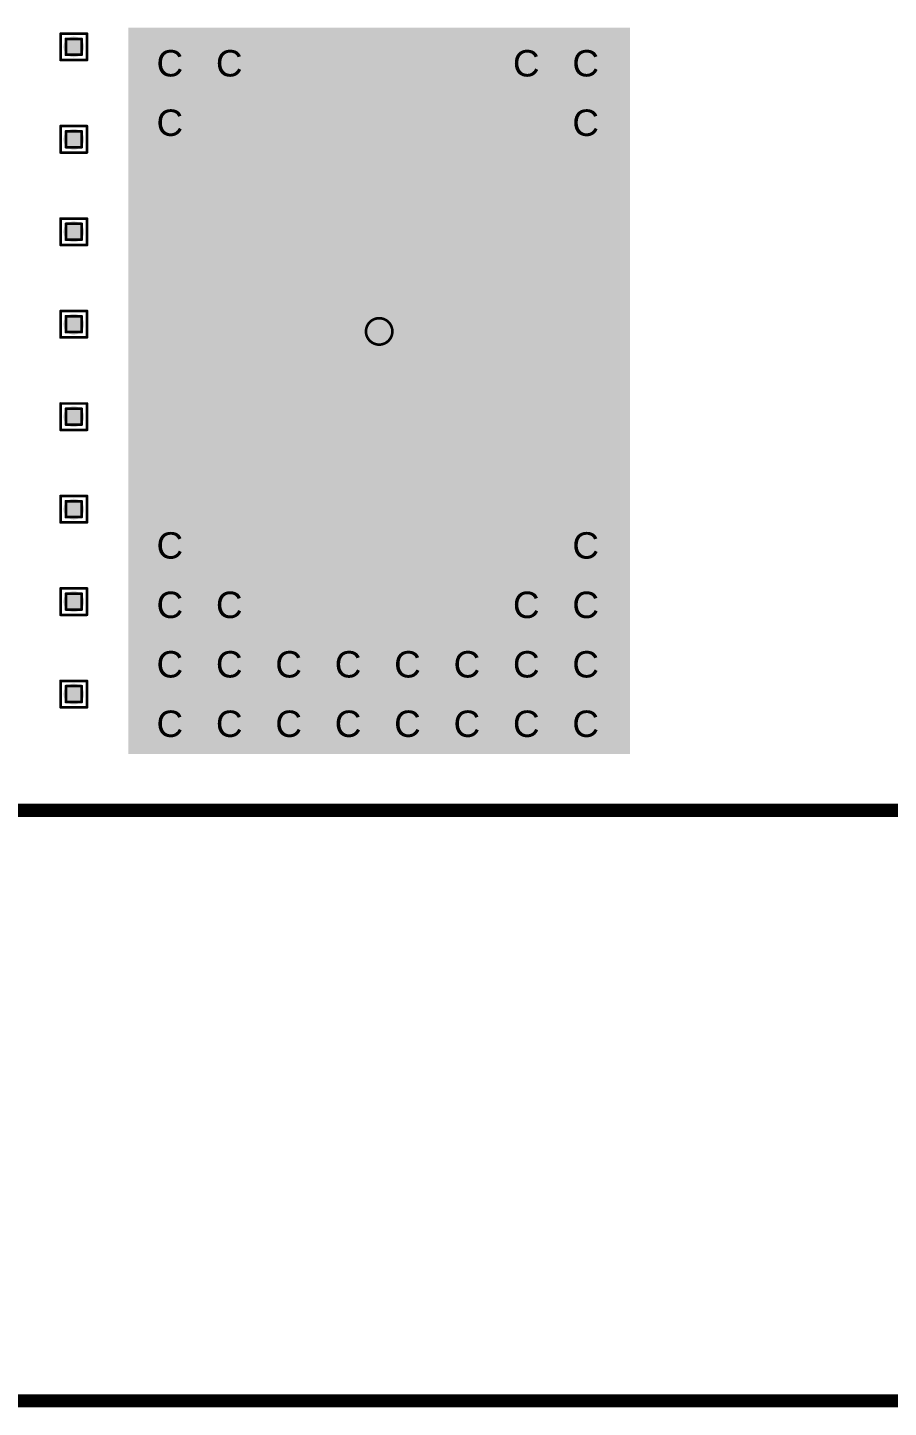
# Model space of a CAD drawing. Header units: millimetres. Extents: x -25 to 478, y -31 to 252.
# Drawn here: x 11 to 27.56, y -11.48 to 15.05 of the extents above; entities that cross this region are included whole.
import ezdxf

# ---------------------------------------------------------------- set-up
doc = ezdxf.new("R2010")
doc.units = ezdxf.units.MM
for name, color, linetype in [('DrillDrawing', 1, 'Continuous'), ('Mechanical1', 6, 'Continuous'), ('Mechanical2', 216, 'Continuous'), ('MultiLayer', 9, 'Continuous'), ('PadHoleLayer', 156, 'Continuous'), ('ViaHoleLayer', 16, 'Continuous')]:
    doc.layers.add(name, color=color, linetype=linetype)
doc.styles.add('Arial', font='', dxfattribs={"height": 0.2})
doc.styles.get('Arial').set_extended_font_data('Arial')

# ---------------------------------------------------------------- blocks, each defined once
blk = doc.blocks.new('CB35_36_CY_987')
at = {"layer": 'MultiLayer'}
blk.add_hatch(color=9, dxfattribs=at).paths.add_polyline_path([(-8.128, 4.826), (5.842, 4.826), (5.842, -4.826), (-8.128, -4.826)])
at = {"layer": 'PadHoleLayer'}
h = blk.add_hatch(color=156, dxfattribs=at)
edge = h.paths.add_edge_path()
edge.add_arc((0, 0), 2.388, 0, 360)
at = {"layer": 'ViaHoleLayer'}
h = blk.add_hatch(color=16, dxfattribs=at)
edge = h.paths.add_edge_path()
edge.add_arc((-7.493, 4.064), 0.203, 0, 360)
h = blk.add_hatch(color=16, dxfattribs=at)
edge = h.paths.add_edge_path()
edge.add_arc((-6.35, 4.064), 0.203, 0, 360)
h = blk.add_hatch(color=16, dxfattribs=at)
edge = h.paths.add_edge_path()
edge.add_arc((-5.207, 4.064), 0.203, 0, 360)
h = blk.add_hatch(color=16, dxfattribs=at)
edge = h.paths.add_edge_path()
edge.add_arc((-4.064, 4.064), 0.203, 0, 360)
h = blk.add_hatch(color=16, dxfattribs=at)
edge = h.paths.add_edge_path()
edge.add_arc((4.064, 4.064), 0.203, 0, 360)
h = blk.add_hatch(color=16, dxfattribs=at)
edge = h.paths.add_edge_path()
edge.add_arc((5.207, 4.064), 0.203, 0, 360)
h = blk.add_hatch(color=16, dxfattribs=at)
edge = h.paths.add_edge_path()
edge.add_arc((-7.493, 2.921), 0.203, 0, 360)
h = blk.add_hatch(color=16, dxfattribs=at)
edge = h.paths.add_edge_path()
edge.add_arc((-6.35, 2.921), 0.203, 0, 360)
h = blk.add_hatch(color=16, dxfattribs=at)
edge = h.paths.add_edge_path()
edge.add_arc((-5.207, 2.921), 0.203, 0, 360)
h = blk.add_hatch(color=16, dxfattribs=at)
edge = h.paths.add_edge_path()
edge.add_arc((5.207, 2.921), 0.203, 0, 360)
h = blk.add_hatch(color=16, dxfattribs=at)
edge = h.paths.add_edge_path()
edge.add_arc((-7.493, 1.778), 0.203, 0, 360)
h = blk.add_hatch(color=16, dxfattribs=at)
edge = h.paths.add_edge_path()
edge.add_arc((-6.35, 1.778), 0.203, 0, 360)
h = blk.add_hatch(color=16, dxfattribs=at)
edge = h.paths.add_edge_path()
edge.add_arc((-7.493, 0.635), 0.203, 0, 360)
h = blk.add_hatch(color=16, dxfattribs=at)
edge = h.paths.add_edge_path()
edge.add_arc((-6.35, 0.635), 0.203, 0, 360)
h = blk.add_hatch(color=16, dxfattribs=at)
edge = h.paths.add_edge_path()
edge.add_arc((-7.493, -0.508), 0.203, 0, 360)
h = blk.add_hatch(color=16, dxfattribs=at)
edge = h.paths.add_edge_path()
edge.add_arc((-6.35, -0.508), 0.203, 0, 360)
h = blk.add_hatch(color=16, dxfattribs=at)
edge = h.paths.add_edge_path()
edge.add_arc((-7.493, -1.651), 0.203, 0, 360)
h = blk.add_hatch(color=16, dxfattribs=at)
edge = h.paths.add_edge_path()
edge.add_arc((-6.35, -1.651), 0.203, 0, 360)
h = blk.add_hatch(color=16, dxfattribs=at)
edge = h.paths.add_edge_path()
edge.add_arc((-7.493, -2.794), 0.203, 0, 360)
h = blk.add_hatch(color=16, dxfattribs=at)
edge = h.paths.add_edge_path()
edge.add_arc((-6.35, -2.794), 0.203, 0, 360)
h = blk.add_hatch(color=16, dxfattribs=at)
edge = h.paths.add_edge_path()
edge.add_arc((-5.207, -2.794), 0.203, 0, 360)
h = blk.add_hatch(color=16, dxfattribs=at)
edge = h.paths.add_edge_path()
edge.add_arc((5.207, -2.794), 0.203, 0, 360)
h = blk.add_hatch(color=16, dxfattribs=at)
edge = h.paths.add_edge_path()
edge.add_arc((-7.493, -3.937), 0.203, 0, 360)
h = blk.add_hatch(color=16, dxfattribs=at)
edge = h.paths.add_edge_path()
edge.add_arc((-6.35, -3.937), 0.203, 0, 360)
h = blk.add_hatch(color=16, dxfattribs=at)
edge = h.paths.add_edge_path()
edge.add_arc((-5.207, -3.937), 0.203, 0, 360)
h = blk.add_hatch(color=16, dxfattribs=at)
edge = h.paths.add_edge_path()
edge.add_arc((-4.064, -3.937), 0.203, 0, 360)
h = blk.add_hatch(color=16, dxfattribs=at)
edge = h.paths.add_edge_path()
edge.add_arc((4.064, -3.937), 0.203, 0, 360)
h = blk.add_hatch(color=16, dxfattribs=at)
edge = h.paths.add_edge_path()
edge.add_arc((5.207, -3.937), 0.203, 0, 360)

msp = doc.modelspace()

# ---------------------------------------------------------------- hatches: boundary and pattern name
at = {"layer": 'ViaHoleLayer'}
h = msp.add_hatch(color=16, dxfattribs=at)
edge = h.paths.add_edge_path()
edge.add_arc((11.887, 14.681), 0.2, 0, 360)
h = msp.add_hatch(color=16, dxfattribs=at)
edge = h.paths.add_edge_path()
edge.add_arc((11.887, 12.903), 0.2, 0, 360)
h = msp.add_hatch(color=16, dxfattribs=at)
edge = h.paths.add_edge_path()
edge.add_arc((11.887, 11.125), 0.2, 0, 360)
h = msp.add_hatch(color=16, dxfattribs=at)
edge = h.paths.add_edge_path()
edge.add_arc((11.887, 9.347), 0.2, 0, 360)
h = msp.add_hatch(color=16, dxfattribs=at)
edge = h.paths.add_edge_path()
edge.add_arc((11.887, 7.569), 0.2, 0, 360)
h = msp.add_hatch(color=16, dxfattribs=at)
edge = h.paths.add_edge_path()
edge.add_arc((11.887, 5.791), 0.2, 0, 360)
h = msp.add_hatch(color=16, dxfattribs=at)
edge = h.paths.add_edge_path()
edge.add_arc((11.887, 4.013), 0.2, 0, 360)
h = msp.add_hatch(color=16, dxfattribs=at)
edge = h.paths.add_edge_path()
edge.add_arc((11.887, 2.235), 0.2, 0, 360)

# ---------------------------------------------------------------- linework, layer by layer
at = {"layer": 'DrillDrawing', "const_width": 0.0508}
for points in [[(11.633, 14.935), (12.141, 14.935)], [(11.633, 14.427), (11.633, 14.935)], [(11.735, 14.834), (12.04, 14.834)], [(11.735, 14.529), (11.735, 14.834)], [(12.04, 14.529), (12.04, 14.834)], [(12.141, 14.427), (12.141, 14.935)], [(11.633, 14.427), (12.141, 14.427)], [(11.735, 14.529), (12.04, 14.529)], [(11.633, 13.157), (12.141, 13.157)], [(11.633, 12.649), (11.633, 13.157)], [(11.735, 13.056), (12.04, 13.056)], [(11.735, 12.751), (11.735, 13.056)], [(12.04, 12.751), (12.04, 13.056)], [(12.141, 12.649), (12.141, 13.157)], [(11.735, 12.751), (12.04, 12.751)], [(11.633, 12.649), (12.141, 12.649)], [(11.633, 11.379), (12.141, 11.379)], [(11.633, 10.871), (11.633, 11.379)], [(11.735, 11.278), (12.04, 11.278)], [(11.735, 10.973), (11.735, 11.278)], [(12.04, 10.973), (12.04, 11.278)], [(12.141, 10.871), (12.141, 11.379)], [(11.633, 10.871), (12.141, 10.871)], [(11.735, 10.973), (12.04, 10.973)], [(11.633, 9.601), (12.141, 9.601)], [(11.633, 9.093), (11.633, 9.601)], [(12.141, 9.093), (12.141, 9.601)], [(11.735, 9.5), (12.04, 9.5)], [(11.735, 9.195), (11.735, 9.5)], [(12.04, 9.195), (12.04, 9.5)], [(11.633, 9.093), (12.141, 9.093)], [(11.735, 9.195), (12.04, 9.195)], [(11.633, 7.823), (12.141, 7.823)], [(11.633, 7.315), (11.633, 7.823)], [(11.735, 7.722), (12.04, 7.722)], [(11.735, 7.417), (11.735, 7.722)], [(12.04, 7.417), (12.04, 7.722)], [(12.141, 7.315), (12.141, 7.823)], [(11.735, 7.417), (12.04, 7.417)], [(11.633, 7.315), (12.141, 7.315)], [(11.633, 6.045), (12.141, 6.045)], [(11.633, 5.537), (11.633, 6.045)], [(11.735, 5.944), (12.04, 5.944)], [(11.735, 5.639), (11.735, 5.944)], [(12.04, 5.639), (12.04, 5.944)], [(12.141, 5.537), (12.141, 6.045)], [(11.735, 5.639), (12.04, 5.639)], [(11.633, 5.537), (12.141, 5.537)], [(11.633, 4.267), (12.141, 4.267)], [(11.633, 3.759), (11.633, 4.267)], [(12.141, 3.759), (12.141, 4.267)], [(11.735, 4.166), (12.04, 4.166)], [(11.735, 3.861), (11.735, 4.166)], [(12.04, 3.861), (12.04, 4.166)], [(11.633, 3.759), (12.141, 3.759)], [(11.735, 3.861), (12.04, 3.861)], [(11.633, 2.489), (12.141, 2.489)], [(11.633, 1.981), (11.633, 2.489)], [(11.735, 2.388), (12.04, 2.388)], [(11.735, 2.083), (11.735, 2.388)], [(12.04, 2.083), (12.04, 2.388)], [(12.141, 1.981), (12.141, 2.489)], [(11.633, 1.981), (12.141, 1.981)], [(11.735, 2.083), (12.04, 2.083)]]:
    msp.add_lwpolyline(points, dxfattribs=at)
at = {"layer": 'DrillDrawing'}
for points, const_width in [([(11.62, 14.935, 1), (11.646, 14.935, 1)], 0.0254), ([(11.62, 14.935, 1), (11.646, 14.935, 1)], 0.0254), ([(11.722, 14.834, 1), (11.748, 14.834, 1)], 0.0254), ([(11.722, 14.834, 1), (11.748, 14.834, 1)], 0.0254), ([(12.027, 14.834, 1), (12.052, 14.834, 1)], 0.0254), ([(12.027, 14.834, 1), (12.052, 14.834, 1)], 0.0254), ([(12.129, 14.935, 1), (12.154, 14.935, 1)], 0.0254), ([(12.129, 14.935, 1), (12.154, 14.935, 1)], 0.0254), ([(11.62, 14.427, 1), (11.646, 14.427, 1)], 0.0254), ([(11.62, 14.427, 1), (11.646, 14.427, 1)], 0.0254), ([(11.722, 14.529, 1), (11.748, 14.529, 1)], 0.0254), ([(11.722, 14.529, 1), (11.748, 14.529, 1)], 0.0254), ([(12.027, 14.529, 1), (12.052, 14.529, 1)], 0.0254), ([(12.027, 14.529, 1), (12.052, 14.529, 1)], 0.0254), ([(12.129, 14.427, 1), (12.154, 14.427, 1)], 0.0254), ([(12.129, 14.427, 1), (12.154, 14.427, 1)], 0.0254), ([(11.62, 13.157, 1), (11.646, 13.157, 1)], 0.0254), ([(11.62, 13.157, 1), (11.646, 13.157, 1)], 0.0254), ([(11.722, 13.056, 1), (11.748, 13.056, 1)], 0.0254), ([(11.722, 13.056, 1), (11.748, 13.056, 1)], 0.0254), ([(12.027, 13.056, 1), (12.052, 13.056, 1)], 0.0254), ([(12.027, 13.056, 1), (12.052, 13.056, 1)], 0.0254), ([(12.129, 13.157, 1), (12.154, 13.157, 1)], 0.0254), ([(12.129, 13.157, 1), (12.154, 13.157, 1)], 0.0254), ([(11.722, 12.751, 1), (11.748, 12.751, 1)], 0.0254), ([(11.722, 12.751, 1), (11.748, 12.751, 1)], 0.0254), ([(12.027, 12.751, 1), (12.052, 12.751, 1)], 0.0254), ([(12.027, 12.751, 1), (12.052, 12.751, 1)], 0.0254), ([(11.62, 12.649, 1), (11.646, 12.649, 1)], 0.0254), ([(11.62, 12.649, 1), (11.646, 12.649, 1)], 0.0254), ([(12.129, 12.649, 1), (12.154, 12.649, 1)], 0.0254), ([(12.129, 12.649, 1), (12.154, 12.649, 1)], 0.0254), ([(11.62, 11.379, 1), (11.646, 11.379, 1)], 0.0254), ([(11.62, 11.379, 1), (11.646, 11.379, 1)], 0.0254), ([(11.722, 11.278, 1), (11.748, 11.278, 1)], 0.0254), ([(11.722, 11.278, 1), (11.748, 11.278, 1)], 0.0254), ([(12.027, 11.278, 1), (12.052, 11.278, 1)], 0.0254), ([(12.027, 11.278, 1), (12.052, 11.278, 1)], 0.0254), ([(12.129, 11.379, 1), (12.154, 11.379, 1)], 0.0254), ([(12.129, 11.379, 1), (12.154, 11.379, 1)], 0.0254), ([(11.62, 10.871, 1), (11.646, 10.871, 1)], 0.0254), ([(11.62, 10.871, 1), (11.646, 10.871, 1)], 0.0254), ([(11.722, 10.973, 1), (11.748, 10.973, 1)], 0.0254), ([(11.722, 10.973, 1), (11.748, 10.973, 1)], 0.0254), ([(12.027, 10.973, 1), (12.052, 10.973, 1)], 0.0254), ([(12.027, 10.973, 1), (12.052, 10.973, 1)], 0.0254), ([(12.129, 10.871, 1), (12.154, 10.871, 1)], 0.0254), ([(12.129, 10.871, 1), (12.154, 10.871, 1)], 0.0254), ([(11.62, 9.601, 1), (11.646, 9.601, 1)], 0.0254), ([(11.62, 9.601, 1), (11.646, 9.601, 1)], 0.0254), ([(12.129, 9.601, 1), (12.154, 9.601, 1)], 0.0254), ([(12.129, 9.601, 1), (12.154, 9.601, 1)], 0.0254), ([(11.722, 9.5, 1), (11.748, 9.5, 1)], 0.0254), ([(11.722, 9.5, 1), (11.748, 9.5, 1)], 0.0254), ([(12.027, 9.5, 1), (12.052, 9.5, 1)], 0.0254), ([(12.027, 9.5, 1), (12.052, 9.5, 1)], 0.0254), ([(18.017, 9.209, 1), (17.509, 9.209, 1)], 0.0508), ([(11.62, 9.093, 1), (11.646, 9.093, 1)], 0.0254), ([(11.62, 9.093, 1), (11.646, 9.093, 1)], 0.0254), ([(11.722, 9.195, 1), (11.748, 9.195, 1)], 0.0254), ([(11.722, 9.195, 1), (11.748, 9.195, 1)], 0.0254), ([(12.027, 9.195, 1), (12.052, 9.195, 1)], 0.0254), ([(12.027, 9.195, 1), (12.052, 9.195, 1)], 0.0254), ([(12.129, 9.093, 1), (12.154, 9.093, 1)], 0.0254), ([(12.129, 9.093, 1), (12.154, 9.093, 1)], 0.0254), ([(17.496, 9.209, 1), (17.522, 9.209, 1)], 0.0254), ([(18.004, 9.209, 1), (18.03, 9.209, 1)], 0.0254), ([(11.62, 7.823, 1), (11.646, 7.823, 1)], 0.0254), ([(11.62, 7.823, 1), (11.646, 7.823, 1)], 0.0254), ([(11.722, 7.722, 1), (11.748, 7.722, 1)], 0.0254), ([(11.722, 7.722, 1), (11.748, 7.722, 1)], 0.0254), ([(12.027, 7.722, 1), (12.052, 7.722, 1)], 0.0254), ([(12.027, 7.722, 1), (12.052, 7.722, 1)], 0.0254), ([(12.129, 7.823, 1), (12.154, 7.823, 1)], 0.0254), ([(12.129, 7.823, 1), (12.154, 7.823, 1)], 0.0254), ([(11.722, 7.417, 1), (11.748, 7.417, 1)], 0.0254), ([(11.722, 7.417, 1), (11.748, 7.417, 1)], 0.0254), ([(12.027, 7.417, 1), (12.052, 7.417, 1)], 0.0254), ([(12.027, 7.417, 1), (12.052, 7.417, 1)], 0.0254), ([(11.62, 7.315, 1), (11.646, 7.315, 1)], 0.0254), ([(11.62, 7.315, 1), (11.646, 7.315, 1)], 0.0254), ([(12.129, 7.315, 1), (12.154, 7.315, 1)], 0.0254), ([(12.129, 7.315, 1), (12.154, 7.315, 1)], 0.0254), ([(11.62, 6.045, 1), (11.646, 6.045, 1)], 0.0254), ([(11.62, 6.045, 1), (11.646, 6.045, 1)], 0.0254), ([(11.722, 5.944, 1), (11.748, 5.944, 1)], 0.0254), ([(11.722, 5.944, 1), (11.748, 5.944, 1)], 0.0254), ([(12.027, 5.944, 1), (12.052, 5.944, 1)], 0.0254), ([(12.027, 5.944, 1), (12.052, 5.944, 1)], 0.0254), ([(12.129, 6.045, 1), (12.154, 6.045, 1)], 0.0254), ([(12.129, 6.045, 1), (12.154, 6.045, 1)], 0.0254), ([(11.722, 5.639, 1), (11.748, 5.639, 1)], 0.0254), ([(11.722, 5.639, 1), (11.748, 5.639, 1)], 0.0254), ([(12.027, 5.639, 1), (12.052, 5.639, 1)], 0.0254), ([(12.027, 5.639, 1), (12.052, 5.639, 1)], 0.0254), ([(11.62, 5.537, 1), (11.646, 5.537, 1)], 0.0254), ([(11.62, 5.537, 1), (11.646, 5.537, 1)], 0.0254), ([(12.129, 5.537, 1), (12.154, 5.537, 1)], 0.0254), ([(12.129, 5.537, 1), (12.154, 5.537, 1)], 0.0254), ([(11.62, 4.267, 1), (11.646, 4.267, 1)], 0.0254), ([(11.62, 4.267, 1), (11.646, 4.267, 1)], 0.0254), ([(12.129, 4.267, 1), (12.154, 4.267, 1)], 0.0254), ([(12.129, 4.267, 1), (12.154, 4.267, 1)], 0.0254), ([(11.722, 4.166, 1), (11.748, 4.166, 1)], 0.0254), ([(11.722, 4.166, 1), (11.748, 4.166, 1)], 0.0254), ([(12.027, 4.166, 1), (12.052, 4.166, 1)], 0.0254), ([(12.027, 4.166, 1), (12.052, 4.166, 1)], 0.0254), ([(11.62, 3.759, 1), (11.646, 3.759, 1)], 0.0254), ([(11.62, 3.759, 1), (11.646, 3.759, 1)], 0.0254), ([(11.722, 3.861, 1), (11.748, 3.861, 1)], 0.0254), ([(11.722, 3.861, 1), (11.748, 3.861, 1)], 0.0254), ([(12.027, 3.861, 1), (12.052, 3.861, 1)], 0.0254), ([(12.027, 3.861, 1), (12.052, 3.861, 1)], 0.0254), ([(12.129, 3.759, 1), (12.154, 3.759, 1)], 0.0254), ([(12.129, 3.759, 1), (12.154, 3.759, 1)], 0.0254), ([(11.62, 2.489, 1), (11.646, 2.489, 1)], 0.0254), ([(11.62, 2.489, 1), (11.646, 2.489, 1)], 0.0254), ([(11.722, 2.388, 1), (11.748, 2.388, 1)], 0.0254), ([(11.722, 2.388, 1), (11.748, 2.388, 1)], 0.0254), ([(12.027, 2.388, 1), (12.052, 2.388, 1)], 0.0254), ([(12.027, 2.388, 1), (12.052, 2.388, 1)], 0.0254), ([(12.129, 2.489, 1), (12.154, 2.489, 1)], 0.0254), ([(12.129, 2.489, 1), (12.154, 2.489, 1)], 0.0254), ([(11.62, 1.981, 1), (11.646, 1.981, 1)], 0.0254), ([(11.62, 1.981, 1), (11.646, 1.981, 1)], 0.0254), ([(11.722, 2.083, 1), (11.748, 2.083, 1)], 0.0254), ([(11.722, 2.083, 1), (11.748, 2.083, 1)], 0.0254), ([(12.027, 2.083, 1), (12.052, 2.083, 1)], 0.0254), ([(12.027, 2.083, 1), (12.052, 2.083, 1)], 0.0254), ([(12.129, 1.981, 1), (12.154, 1.981, 1)], 0.0254), ([(12.129, 1.981, 1), (12.154, 1.981, 1)], 0.0254)]:
    msp.add_lwpolyline(points, format="xyb", close=True, dxfattribs=dict(at, const_width=const_width))
at = {"layer": 'Mechanical1', "const_width": 0.254}
msp.add_lwpolyline([(0, 0), (375, 0)], dxfattribs=at)
at = {"layer": 'Mechanical2', "const_width": 0.254}
msp.add_lwpolyline([(0, -11.354), (180.974, -11.354)], dxfattribs=at)

# ---------------------------------------------------------------- block references
at = {"rotation": 90}
msp.add_blockref('CB35_36_CY_987', (17.763, 9.209), dxfattribs=at)

# ---------------------------------------------------------------- texts
at = {"layer": 'DrillDrawing', "style": 'Arial'}
for p in [(13.479, 14.111), (14.622, 14.111), (20.337, 14.111), (21.48, 14.111), (13.479, 12.968), (21.48, 12.968), (13.479, 4.84), (21.48, 4.84), (13.479, 3.697), (14.622, 3.697), (20.337, 3.697), (21.48, 3.697), (13.479, 2.554), (14.622, 2.554), (15.765, 2.554), (16.908, 2.554), (18.051, 2.554), (19.194, 2.554), (20.337, 2.554), (21.48, 2.554), (13.479, 1.411), (14.622, 1.411), (15.765, 1.411), (16.908, 1.411), (18.051, 1.411), (19.194, 1.411), (20.337, 1.411), (21.48, 1.411)]:
    msp.add_text('C', height=0.508, dxfattribs=at).set_placement(p)

doc.saveas('drawing.dxf')
